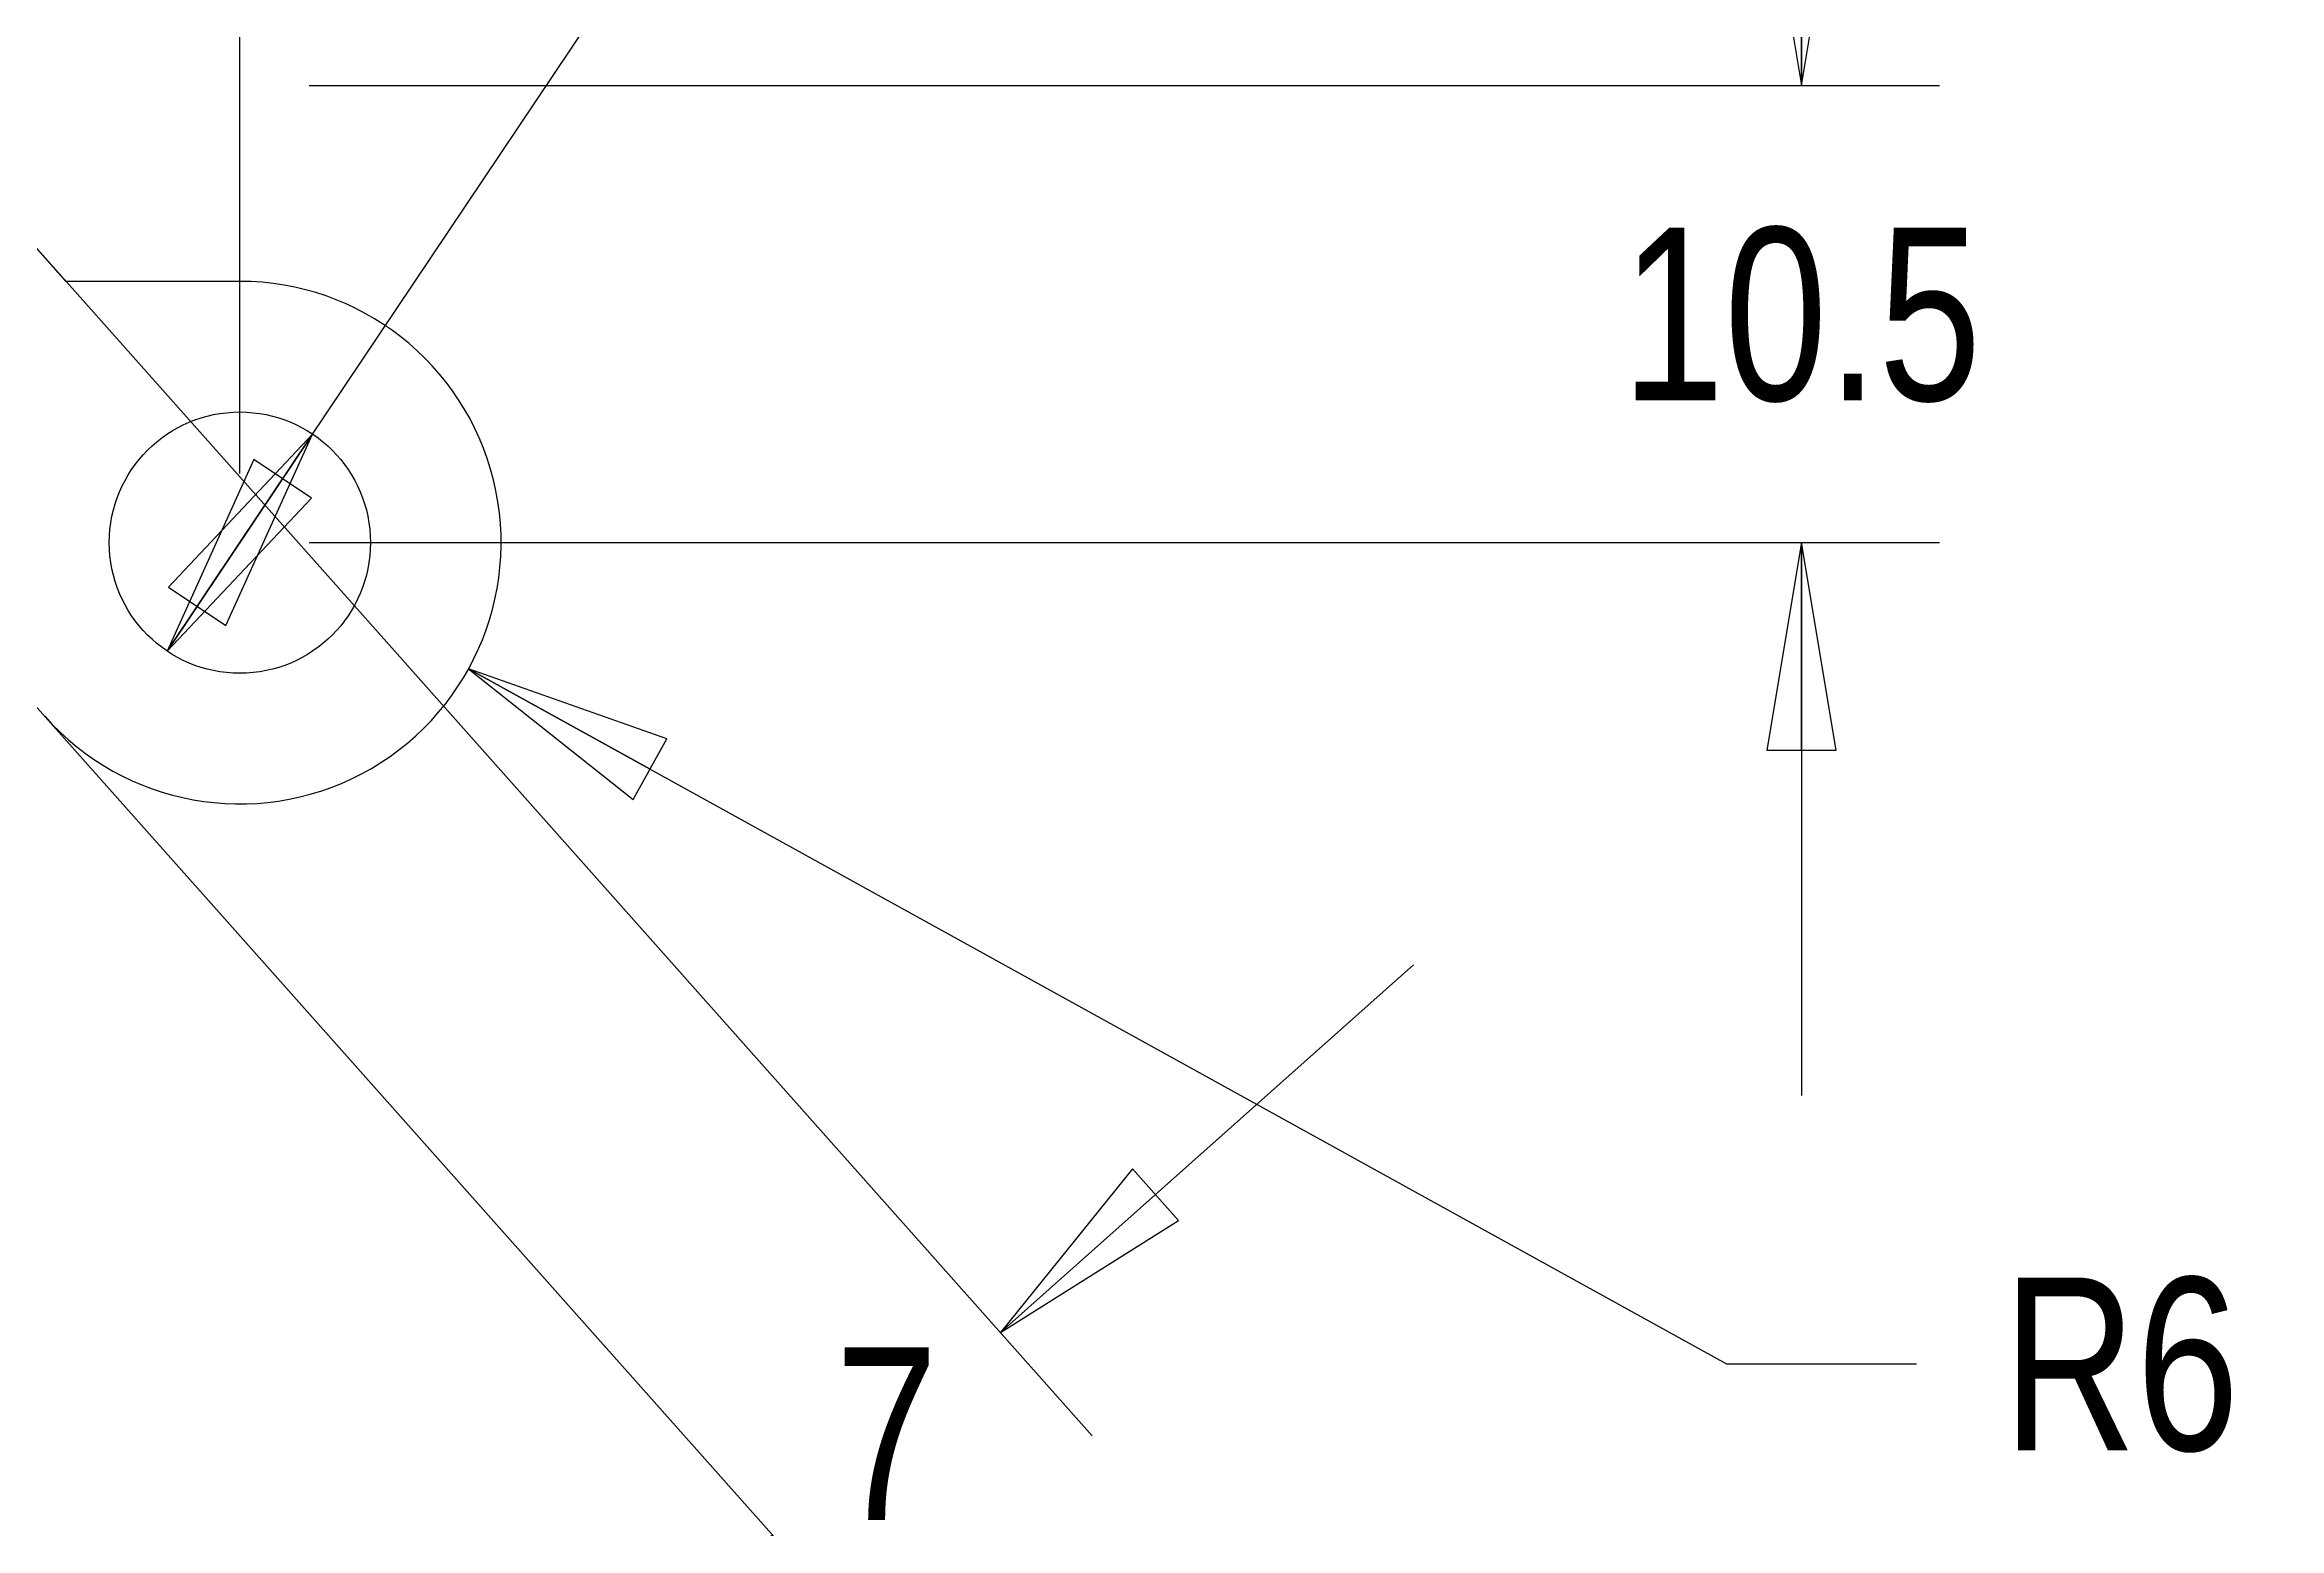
# Model space of a CAD drawing. Header units: millimetres. Extents: x 0 to 297, y 0 to 210.
# Drawn here: x 96.8 to 148.1, y 20.8 to 54.9 of the extents above; entities that cross this region are included whole.
import ezdxf

# ---------------------------------------------------------------- set-up
doc = ezdxf.new("R2010")
doc.units = ezdxf.units.MM
doc.header["$LTSCALE"] = 0.64311
doc.header["$MEASUREMENT"] = 0
doc.layers.get('0').update_dxf_attribs({"linetype": 'CONTINUOUS'})
doc.styles.get("Standard").update_dxf_attribs({"font": 'txt', "width": 0.8})
doc.styles.add('TEXTSTYLE_2', font='symbol_asme.ttf')
doc.dimstyles.new('DIMSTYLE_1', dxfattribs={"dimtxt": 0.15625, "dimasz": 0.1875, "dimexe": 0.125, "dimexo": 0.625, "dimgap": 0.078125, "dimtad": 1, "dimzin": 4, "dimtxsty": 'STANDARD', "dimblk": 'CLOSED', "dimblk1": 'CLOSED', "dimblk2": 'CLOSED', "dimcen": 2.5, "dimazin": 1, "dimtfac": 1, "dimtmove": 0, "dimatfit": 3, "dimldrblk": 'CLOSED', "dimtzin": 4})
doc.dimstyles.new('DIMSTYLE_2', dxfattribs={"dimtxt": 0.15625, "dimasz": 0.1875, "dimexe": 0.125, "dimexo": 0.625, "dimtad": 1, "dimzin": 4, "dimtxsty": 'STANDARD', "dimblk": 'CLOSED', "dimblk1": 'CLOSED', "dimblk2": 'CLOSED', "dimcen": 2.5, "dimazin": 1, "dimtfac": 1, "dimtmove": 0, "dimatfit": 2, "dimldrblk": 'CLOSED', "dimtzin": 4})
doc.dimstyles.new('DIMSTYLE_3', dxfattribs={"dimtxt": 0.15625, "dimasz": 0.1875, "dimexe": 0.125, "dimexo": 0.625, "dimtad": 1, "dimzin": 4, "dimtxsty": 'STANDARD', "dimblk": 'CLOSED', "dimblk1": 'CLOSED', "dimblk2": 'CLOSED', "dimcen": 2.5, "dimazin": 1, "dimtfac": 1, "dimtmove": 0, "dimatfit": 3, "dimldrblk": 'CLOSED', "dimtzin": 4})

# ---------------------------------------------------------------- blocks, each defined once
blk = doc.blocks.new('_CLOSED')
at = {"color": 0, "linetype": 'ByBlock'}
for p, q in [((0, 0), (-1, 0.167)), ((-1, 0.167), (-1, -0.167)), ((-1, -0.167), (0, 0)), ((-1, 0), (0, 0))]:
    blk.add_line(p, q, dxfattribs=at)
blk = doc.blocks.new('*D2')
at = {"color": 2, "linetype": 'Continuous', "transparency": 16777216}
for p, q in [((101.295, 43.472), (113.957, 62.361)), ((113.957, 62.361), (118.323, 62.361)), ((102.966, 45.964), (101.295, 43.472)), ((99.625, 40.98), (101.295, 43.472))]:
    blk.add_line(p, q, dxfattribs=at)
at = {"color": 2, "linetype": 'Continuous', "transparency": 16777216, "xscale": 4.762499999999999, "yscale": 4.762499999999999, "zscale": 4.762499999999999}
for p, rotation in [((102.966, 45.964), 56.1656495243), ((99.625, 40.98), -123.83435047570002)]:
    blk.add_blockref('_CLOSED', p, dxfattribs=dict(at, rotation=rotation))
at = {"color": 2, "linetype": 'Continuous', "transparency": 16777216, "insert": (120.307, 64.345), "char_height": 3.96875, "width": 7.85609, "attachment_point": 1, "line_spacing_factor": 0.9, "style": 'TEXTSTYLE_2'}
blk.add_mtext('?\\ftxt;{\\W0.8;6}', dxfattribs=at)
blk = doc.blocks.new('*D3')
at = {"color": 2, "linetype": 'Continuous', "transparency": 16777216}
for p, q in [((137.16, 53.972), (137.16, 66.672)), ((102.883, 53.972), (140.335, 53.972)), ((102.883, 43.472), (140.335, 43.472)), ((137.16, 43.472), (137.16, 30.772))]:
    blk.add_line(p, q, dxfattribs=at)
at = {"color": 2, "linetype": 'Continuous', "transparency": 16777216, "xscale": 4.762499999999999, "yscale": 4.762499999999999, "zscale": 4.762499999999999}
for p, rotation in [((137.16, 53.972), -90.00000000000001), ((137.16, 43.472), 90)]:
    blk.add_blockref('_CLOSED', p, dxfattribs=dict(at, rotation=rotation))
at = {"color": 2, "linetype": 'Continuous', "transparency": 16777216, "insert": (137.16, 50.706), "char_height": 3.9688, "width": 12.7, "attachment_point": 2, "line_spacing_factor": 0.9}
blk.add_mtext('10.5', dxfattribs=at)
blk = doc.blocks.new('*D4')
at = {"color": 2, "linetype": 'Continuous', "transparency": 16777216}
for p, q in [((57.295, 45.06), (57.295, 93.456)), ((101.295, 45.06), (101.295, 93.456)), ((57.295, 90.281), (74.136, 90.281)), ((101.295, 90.281), (84.455, 90.281))]:
    blk.add_line(p, q, dxfattribs=at)
at = {"color": 2, "linetype": 'Continuous', "transparency": 16777216, "xscale": 4.762499999999999, "yscale": 4.762499999999999, "zscale": 4.762499999999999, "rotation": 180}
blk.add_blockref('_CLOSED', (57.295, 90.281), dxfattribs=at)
at = {"color": 2, "linetype": 'Continuous', "transparency": 16777216, "xscale": 4.762499999999999, "yscale": 4.762499999999999, "zscale": 4.762499999999999}
blk.add_blockref('_CLOSED', (101.295, 90.281), dxfattribs=at)
at = {"color": 2, "linetype": 'Continuous', "transparency": 16777216, "insert": (79.295, 92.265), "char_height": 3.9688, "width": 6.35, "attachment_point": 2, "line_spacing_factor": 0.9}
blk.add_mtext('44', dxfattribs=at)
blk = doc.blocks.new('*D13')
at = {"color": 2, "linetype": 'Continuous', "transparency": 16777216}
for p, q in [((94.35, 52.786), (120.874, 22.962)), ((91.208, 45.786), (115.643, 18.31)), ((118.764, 25.335), (128.254, 33.775)), ((113.533, 20.683), (104.044, 12.243))]:
    blk.add_line(p, q, dxfattribs=at)
at = {"color": 2, "linetype": 'Continuous', "transparency": 16777216, "xscale": 4.762499999999999, "yscale": 4.762499999999999, "zscale": 4.762499999999999}
for p, rotation in [((118.764, 25.335), -138.3514245908), ((113.533, 20.683), 41.648575409199985)]:
    blk.add_blockref('_CLOSED', p, dxfattribs=dict(at, rotation=rotation))
at = {"color": 2, "linetype": 'Continuous', "transparency": 16777216, "insert": (116.149, 24.993), "char_height": 3.969, "width": 3.175, "attachment_point": 2, "line_spacing_factor": 0.9}
blk.add_mtext('7', dxfattribs=at)
blk = doc.blocks.new('*D17')
at = {"color": 2, "linetype": 'Continuous', "transparency": 16777216}
for p, q in [((106.547, 40.571), (135.436, 24.61)), ((135.436, 24.61), (139.802, 24.61))]:
    blk.add_line(p, q, dxfattribs=at)
at = {"color": 2, "linetype": 'Continuous', "transparency": 16777216, "xscale": 4.762499999999999, "yscale": 4.762499999999999, "zscale": 4.762499999999999, "rotation": 151.0807515152}
blk.add_blockref('_CLOSED', (106.547, 40.571), dxfattribs=at)
at = {"color": 2, "linetype": 'Continuous', "transparency": 16777216, "insert": (141.786, 26.595), "char_height": 3.9688, "width": 6.35, "attachment_point": 1, "line_spacing_factor": 0.9}
blk.add_mtext('R6', dxfattribs=at)

msp = doc.modelspace()

# ---------------------------------------------------------------- linework, layer by layer
at = {"color": 7, "linetype": 'Continuous'}
for p, q in [((97.298, 49.472), (93.295, 53.972)), ((101.295, 49.472), (97.298, 49.472))]:
    msp.add_line(p, q, dxfattribs=at)
msp.add_circle((101.295, 43.472), 3, dxfattribs=at)
msp.add_arc((101.295, 43.472), 6, -138.3514, 90, dxfattribs=at)

# ---------------------------------------------------------------- dimensions: what is measured, and where the dimension line sits
at = {"color": 2, "linetype": 'Continuous'}
dim = msp.add_linear_dim(base=(101.295, 90.281), p1=(57.295, 43.472), p2=(101.295, 43.472), dimstyle='DIMSTYLE_1', dxfattribs=at)
dim.commit()
dim.dimension.update_dxf_attribs({"geometry": '*D4', "text_midpoint": (79.395, 90.281), "dimtype": 160})
for base, p1, p2, angle, picture, middle in [((137.16, 43.472), (101.295, 53.972), (101.295, 43.472), 270, '*D3', (137.656, 48.722)), ((113.533, 20.683), (93.295, 53.972), (90.153, 46.972), 221.6486, '*D13', (116.149, 23.009))]:
    dim = msp.add_linear_dim(base=base, p1=p1, p2=p2, angle=angle, dimstyle='DIMSTYLE_1', dxfattribs=at)
    dim.commit()
    dim.dimension.update_dxf_attribs({"geometry": picture, "text_midpoint": middle, "dimtype": 160})
dim = msp.add_diameter_dim_2p(p1=(102.966, 45.964), p2=(99.625, 40.98), text='{\\fSymbol_ASME;\\W1.0;?}<>', dimstyle='DIMSTYLE_2', dxfattribs=at)
dim.commit()
dim.dimension.update_dxf_attribs({"geometry": '*D2', "text_midpoint": (124.235, 62.361), "dimtype": 163})
dim = msp.add_radius_dim(center=(101.295, 43.472), mpoint=(106.547, 40.571), text='R<>', dimstyle='DIMSTYLE_3', dxfattribs=at)
dim.commit()
dim.dimension.update_dxf_attribs({"geometry": '*D17', "text_midpoint": (144.961, 24.61), "dimtype": 164})

doc.saveas('drawing.dxf')
